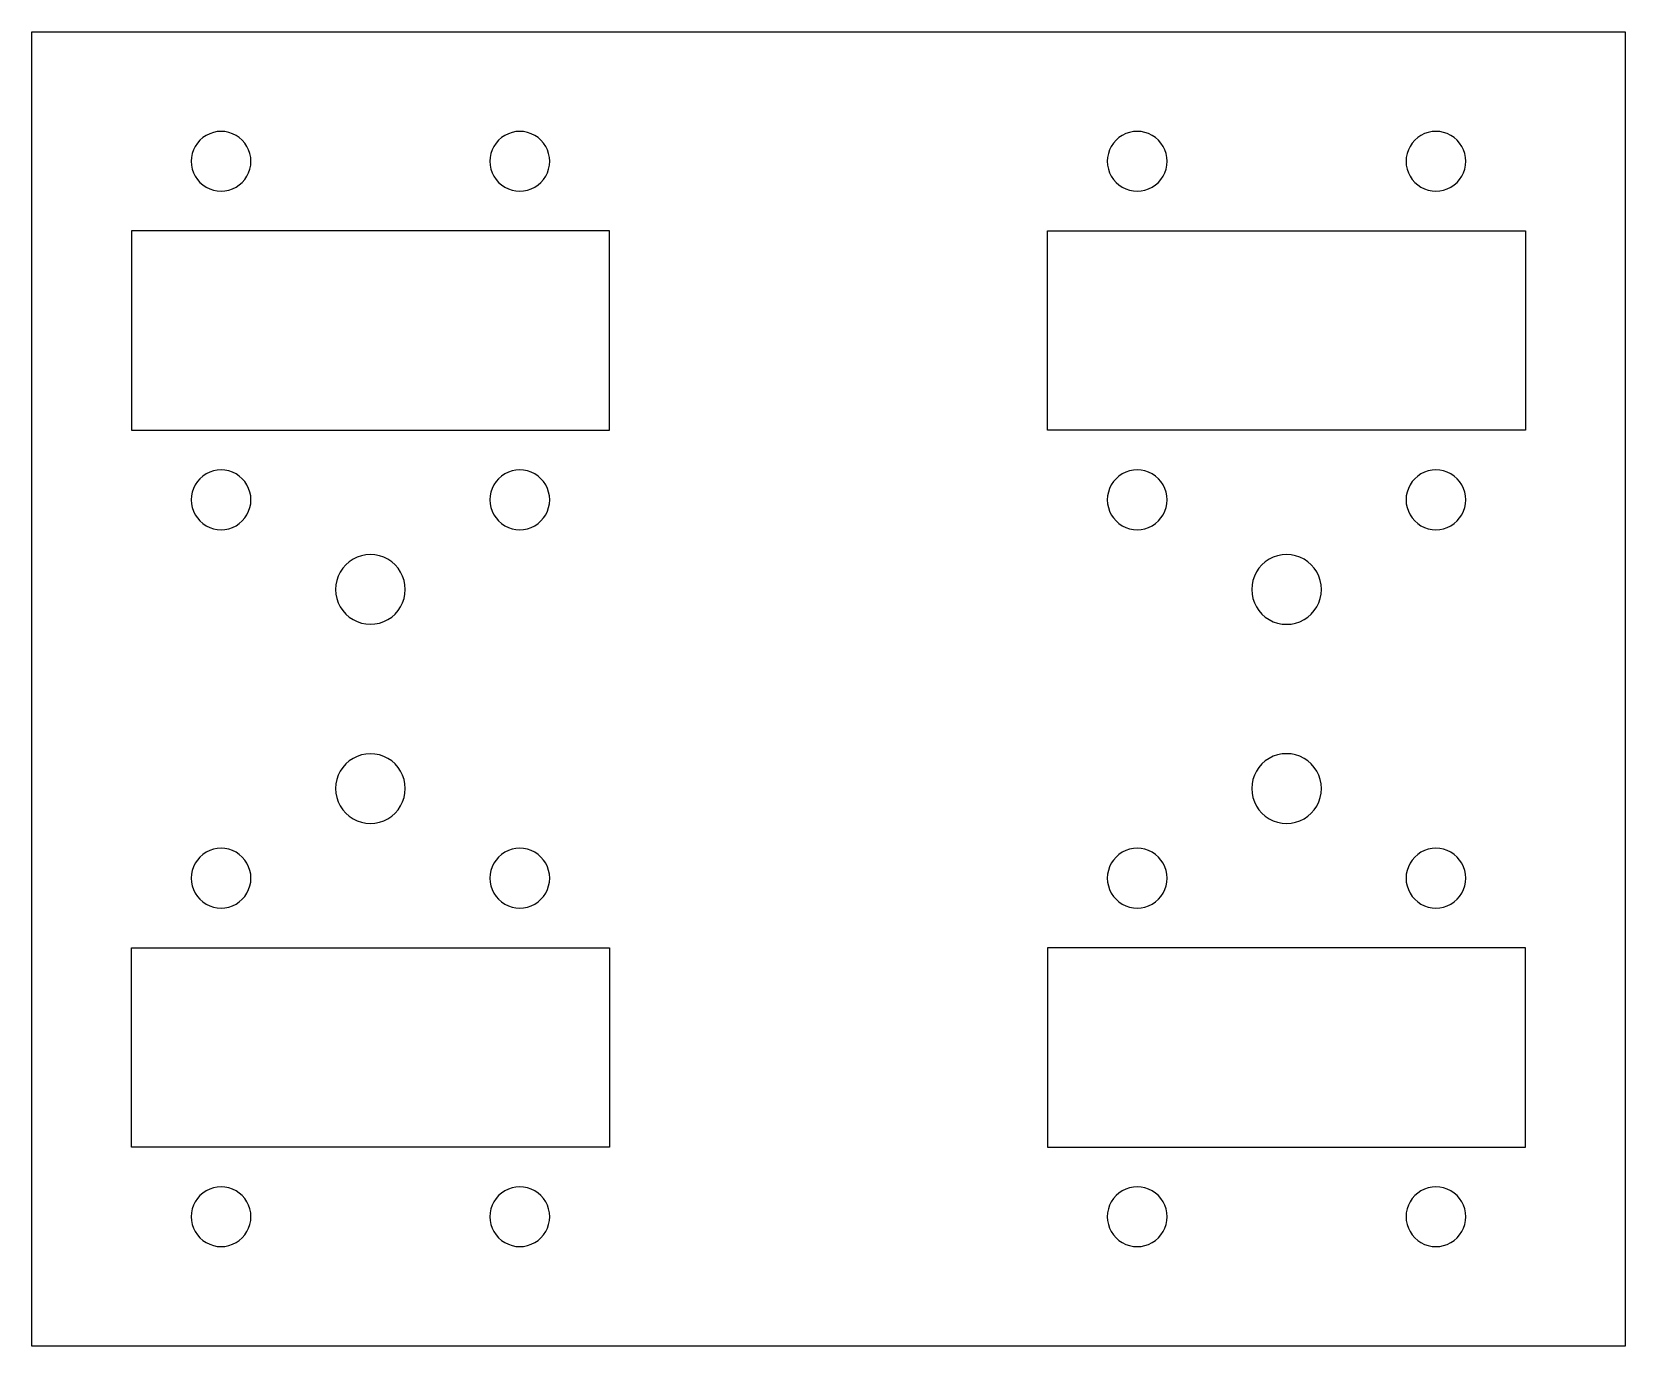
# Model space of a CAD drawing. Extents: x 89.8 to 169.8, y 109.7 to 175.7.
import ezdxf

# ---------------------------------------------------------------- set-up
doc = ezdxf.new("R2010")
doc.units = 0
doc.layers.add('Layer_1', color=7, linetype='CONTINUOUS')

msp = doc.modelspace()

# ---------------------------------------------------------------- linework, layer by layer
at = {"layer": 'Layer_1', "color": 7}
for p, q in [((89.822223, 109.72381), (89.822223, 175.723808)), ((89.822223, 175.723808), (169.822224, 175.723808)), ((169.822224, 175.723808), (169.822224, 109.72381)), ((169.822224, 109.72381), (89.822223, 109.72381)), ((169.822224, 109.72381), (169.822224, 109.72381))]:
    msp.add_line(p, q, dxfattribs=at)
at = {"layer": 'Layer_1', "color": 5}
for p, q in [((100.822223, 169.22381), (100.822223, 169.22381)), ((115.822223, 169.22381), (115.822223, 169.22381)), ((146.822222, 169.22381), (146.822222, 169.22381)), ((161.822223, 169.22381), (161.822223, 169.22381)), ((118.822224, 165.723808), (94.822223, 165.723808)), ((94.822223, 165.723808), (94.822223, 155.723809)), ((118.822224, 155.723809), (118.822224, 165.723808)), ((118.822224, 165.723808), (118.822224, 165.723808)), ((140.822223, 155.723809), (140.822223, 165.723808)), ((140.822223, 165.723808), (164.822223, 165.723808)), ((164.822223, 165.723808), (164.822223, 155.723809)), ((94.822223, 155.723809), (118.822224, 155.723809)), ((164.822223, 155.723809), (140.822223, 155.723809)), ((140.822223, 155.723809), (140.822223, 155.723809)), ((100.822223, 152.22381), (100.822223, 152.22381)), ((115.822223, 152.22381), (115.822223, 152.22381)), ((146.822222, 152.22381), (146.822222, 152.22381)), ((161.822223, 152.22381), (161.822223, 152.22381)), ((108.572223, 147.723808), (108.572223, 147.723808)), ((154.572222, 147.723808), (154.572222, 147.723808)), ((108.572223, 137.723808), (108.572223, 137.723808)), ((154.572222, 137.723808), (154.572222, 137.723808)), ((100.822223, 133.223808), (100.822223, 133.223808)), ((115.822223, 133.223808), (115.822223, 133.223808)), ((146.822222, 133.223808), (146.822222, 133.223808)), ((161.822223, 133.223808), (161.822223, 133.223808)), ((94.822223, 119.723819), (94.822223, 129.72381)), ((94.822223, 129.72381), (118.822224, 129.72381)), ((118.822224, 129.72381), (118.822224, 119.723819)), ((140.822223, 129.72381), (140.822223, 119.723819)), ((164.822223, 129.72381), (140.822223, 129.72381)), ((140.822223, 129.72381), (140.822223, 129.72381)), ((164.822223, 119.723819), (164.822223, 129.72381)), ((118.822224, 119.723819), (94.822223, 119.723819)), ((118.822224, 119.723819), (118.822224, 119.723819)), ((140.822223, 119.723819), (164.822223, 119.723819)), ((100.822223, 116.223811), (100.822223, 116.223811)), ((115.822223, 116.223811), (115.822223, 116.223811)), ((146.822222, 116.223811), (146.822222, 116.223811)), ((161.822223, 116.223811), (161.822223, 116.223811))]:
    msp.add_line(p, q, dxfattribs=at)
for points in [[(98.572035, 170.52339), (98.107838, 170.255296), (97.821991, 169.759863), (97.822223, 169.22381)], [(100.072411, 170.52339), (99.608214, 170.791484), (99.036232, 170.791484), (98.572035, 170.52339)], [(100.822223, 169.22381), (100.822456, 169.759863), (100.536608, 170.255296), (100.072411, 170.52339)], [(113.572035, 170.52339), (113.107838, 170.255296), (112.821991, 169.759863), (112.822223, 169.22381)], [(115.072411, 170.52339), (114.608214, 170.791484), (114.036232, 170.791484), (113.572035, 170.52339)], [(115.822223, 169.22381), (115.822456, 169.759863), (115.536608, 170.255296), (115.072411, 170.52339)], [(144.571957, 170.523615), (144.10772, 170.255461), (143.821894, 169.759927), (143.822222, 169.22381)], [(146.072488, 170.523615), (145.608251, 170.791769), (145.036193, 170.791769), (144.571957, 170.523615)], [(146.822222, 169.22381), (146.822551, 169.759927), (146.536725, 170.255461), (146.072488, 170.523615)], [(159.571958, 170.523615), (159.107721, 170.255461), (158.821895, 169.759927), (158.822223, 169.22381)], [(161.072489, 170.523615), (160.608252, 170.791769), (160.036194, 170.791769), (159.571958, 170.523615)], [(161.822223, 169.22381), (161.822552, 169.759927), (161.536726, 170.255461), (161.072489, 170.523615)], [(97.822223, 169.22381), (97.821991, 168.687757), (98.107838, 168.192323), (98.572035, 167.924229)], [(100.072411, 167.924229), (100.536608, 168.192323), (100.822456, 168.687757), (100.822223, 169.22381)], [(112.822223, 169.22381), (112.821991, 168.687757), (113.107838, 168.192323), (113.572035, 167.924229)], [(115.072411, 167.924229), (115.536608, 168.192323), (115.822456, 168.687757), (115.822223, 169.22381)], [(143.822222, 169.22381), (143.821894, 168.687692), (144.10772, 168.192159), (144.571957, 167.924005)], [(146.072488, 167.924005), (146.536725, 168.192159), (146.822551, 168.687692), (146.822222, 169.22381)], [(158.822223, 169.22381), (158.821895, 168.687692), (159.107721, 168.192159), (159.571958, 167.924005)], [(161.072489, 167.924005), (161.536726, 168.192159), (161.822552, 168.687692), (161.822223, 169.22381)], [(98.572035, 167.924229), (99.036232, 167.656136), (99.608214, 167.656136), (100.072411, 167.924229)], [(113.572035, 167.924229), (114.036232, 167.656136), (114.608214, 167.656136), (115.072411, 167.924229)], [(144.571957, 167.924005), (145.036193, 167.655851), (145.608251, 167.655851), (146.072488, 167.924005)], [(159.571958, 167.924005), (160.036194, 167.655851), (160.608252, 167.655851), (161.072489, 167.924005)], [(100.072411, 153.52339), (99.608214, 153.791484), (99.036232, 153.791484), (98.572035, 153.52339)], [(115.072411, 153.52339), (114.608214, 153.791484), (114.036232, 153.791484), (113.572035, 153.52339)], [(146.072488, 153.523615), (145.608251, 153.791769), (145.036193, 153.791769), (144.571957, 153.523615)], [(161.072489, 153.523615), (160.608252, 153.791769), (160.036194, 153.791769), (159.571958, 153.523615)], [(98.572035, 153.52339), (98.107838, 153.255297), (97.821991, 152.759863), (97.822223, 152.22381)], [(100.822223, 152.22381), (100.822456, 152.759863), (100.536608, 153.255297), (100.072411, 153.52339)], [(113.572035, 153.52339), (113.107838, 153.255297), (112.821991, 152.759863), (112.822223, 152.22381)], [(115.822223, 152.22381), (115.822456, 152.759863), (115.536608, 153.255297), (115.072411, 153.52339)], [(144.571957, 153.523615), (144.10772, 153.255461), (143.821894, 152.759927), (143.822222, 152.22381)], [(146.822222, 152.22381), (146.822551, 152.759927), (146.536725, 153.255461), (146.072488, 153.523615)], [(159.571958, 153.523615), (159.107721, 153.255461), (158.821895, 152.759927), (158.822223, 152.22381)], [(161.822223, 152.22381), (161.822552, 152.759927), (161.536726, 153.255461), (161.072489, 153.523615)], [(97.822223, 152.22381), (97.821991, 151.687757), (98.107838, 151.192323), (98.572035, 150.92423)], [(100.072411, 150.92423), (100.536608, 151.192323), (100.822456, 151.687757), (100.822223, 152.22381)], [(112.822223, 152.22381), (112.821991, 151.687757), (113.107838, 151.192323), (113.572035, 150.92423)], [(115.072411, 150.92423), (115.536608, 151.192323), (115.822456, 151.687757), (115.822223, 152.22381)], [(143.822222, 152.22381), (143.821894, 151.687693), (144.10772, 151.192159), (144.571957, 150.924005)], [(146.072488, 150.924005), (146.536725, 151.192159), (146.822551, 151.687693), (146.822222, 152.22381)], [(158.822223, 152.22381), (158.821895, 151.687693), (159.107721, 151.192159), (159.571958, 150.924005)], [(161.072489, 150.924005), (161.536726, 151.192159), (161.822552, 151.687693), (161.822223, 152.22381)], [(98.572035, 150.92423), (99.036232, 150.656136), (99.608214, 150.656136), (100.072411, 150.92423)], [(113.572035, 150.92423), (114.036232, 150.656136), (114.608214, 150.656136), (115.072411, 150.92423)], [(144.571957, 150.924005), (145.036193, 150.655851), (145.608251, 150.655851), (146.072488, 150.924005)], [(159.571958, 150.924005), (160.036194, 150.655851), (160.608252, 150.655851), (161.072489, 150.924005)], [(105.947223, 149.239352), (105.405771, 148.926745), (105.072223, 148.349023), (105.072223, 147.723808)], [(107.697223, 149.239352), (107.155771, 149.55196), (106.488675, 149.55196), (105.947223, 149.239352)], [(108.572223, 147.723808), (108.572223, 148.349023), (108.238675, 148.926745), (107.697223, 149.239352)], [(151.946769, 149.240662), (151.405087, 148.927705), (151.071662, 148.349397), (151.072223, 147.723808)], [(153.697676, 149.240662), (153.155994, 149.553618), (152.488452, 149.553618), (151.946769, 149.240662)], [(154.572222, 147.723808), (154.572784, 148.349397), (154.239359, 148.927705), (153.697676, 149.240662)], [(105.072223, 147.723808), (105.072223, 147.098593), (105.405771, 146.520871), (105.947223, 146.208263)], [(107.697223, 146.208263), (108.238675, 146.520871), (108.572223, 147.098593), (108.572223, 147.723808)], [(151.072223, 147.723808), (151.071662, 147.098219), (151.405087, 146.51991), (151.946769, 146.206954)], [(153.697676, 146.206954), (154.239359, 146.51991), (154.572784, 147.098219), (154.572222, 147.723808)], [(105.947223, 146.208263), (106.488675, 145.895656), (107.155771, 145.895656), (107.697223, 146.208263)], [(151.946769, 146.206954), (152.488452, 145.893997), (153.155994, 145.893997), (153.697676, 146.206954)], [(105.947223, 139.239352), (105.405771, 138.926745), (105.072223, 138.349023), (105.072223, 137.723808)], [(107.697223, 139.239352), (107.155771, 139.55196), (106.488675, 139.55196), (105.947223, 139.239352)], [(108.572223, 137.723808), (108.572223, 138.349023), (108.238675, 138.926745), (107.697223, 139.239352)], [(151.946769, 139.240662), (151.405087, 138.927705), (151.071662, 138.349397), (151.072223, 137.723808)], [(153.697676, 139.240662), (153.155994, 139.553619), (152.488452, 139.553619), (151.946769, 139.240662)], [(154.572222, 137.723808), (154.572784, 138.349397), (154.239359, 138.927705), (153.697676, 139.240662)], [(105.072223, 137.723808), (105.072223, 137.098593), (105.405771, 136.520871), (105.947223, 136.208263)], [(107.697223, 136.208263), (108.238675, 136.520871), (108.572223, 137.098593), (108.572223, 137.723808)], [(151.072223, 137.723808), (151.071662, 137.098219), (151.405087, 136.519911), (151.946769, 136.206954)], [(153.697676, 136.206954), (154.239359, 136.519911), (154.572784, 137.098219), (154.572222, 137.723808)], [(105.947223, 136.208263), (106.488675, 135.895656), (107.155771, 135.895656), (107.697223, 136.208263)], [(151.946769, 136.206954), (152.488452, 135.893997), (153.155994, 135.893997), (153.697676, 136.206954)], [(98.572035, 134.523389), (98.107838, 134.255295), (97.821991, 133.759862), (97.822223, 133.223808)], [(100.072411, 134.523389), (99.608214, 134.791483), (99.036232, 134.791483), (98.572035, 134.523389)], [(100.822223, 133.223808), (100.822456, 133.759862), (100.536608, 134.255295), (100.072411, 134.523389)], [(113.572035, 134.523389), (113.107838, 134.255295), (112.821991, 133.759862), (112.822223, 133.223808)], [(115.072411, 134.523389), (114.608214, 134.791483), (114.036232, 134.791483), (113.572035, 134.523389)], [(115.822223, 133.223808), (115.822456, 133.759862), (115.536608, 134.255295), (115.072411, 134.523389)], [(144.571957, 134.523613), (144.10772, 134.25546), (143.821894, 133.759926), (143.822222, 133.223808)], [(146.072488, 134.523613), (145.608251, 134.791767), (145.036193, 134.791767), (144.571957, 134.523613)], [(146.822222, 133.223808), (146.822551, 133.759926), (146.536725, 134.25546), (146.072488, 134.523613)], [(159.571958, 134.523613), (159.107721, 134.25546), (158.821895, 133.759926), (158.822223, 133.223808)], [(161.072489, 134.523613), (160.608252, 134.791767), (160.036194, 134.791767), (159.571958, 134.523613)], [(161.822223, 133.223808), (161.822552, 133.759926), (161.536726, 134.25546), (161.072489, 134.523613)], [(97.822223, 133.223808), (97.821991, 132.687755), (98.107838, 132.192322), (98.572035, 131.924228)], [(100.072411, 131.924228), (100.536608, 132.192322), (100.822456, 132.687755), (100.822223, 133.223808)], [(112.822223, 133.223808), (112.821991, 132.687755), (113.107838, 132.192322), (113.572035, 131.924228)], [(115.072411, 131.924228), (115.536608, 132.192322), (115.822456, 132.687755), (115.822223, 133.223808)], [(143.822222, 133.223808), (143.821894, 132.687691), (144.10772, 132.192157), (144.571957, 131.924004)], [(146.072488, 131.924004), (146.536725, 132.192157), (146.822551, 132.687691), (146.822222, 133.223808)], [(158.822223, 133.223808), (158.821895, 132.687691), (159.107721, 132.192157), (159.571958, 131.924004)], [(161.072489, 131.924004), (161.536726, 132.192157), (161.822552, 132.687691), (161.822223, 133.223808)], [(98.572035, 131.924228), (99.036232, 131.656134), (99.608214, 131.656134), (100.072411, 131.924228)], [(113.572035, 131.924228), (114.036232, 131.656134), (114.608214, 131.656134), (115.072411, 131.924228)], [(144.571957, 131.924004), (145.036193, 131.65585), (145.608251, 131.65585), (146.072488, 131.924004)], [(159.571958, 131.924004), (160.036194, 131.65585), (160.608252, 131.65585), (161.072489, 131.924004)], [(100.072411, 117.523392), (99.608214, 117.791486), (99.036232, 117.791486), (98.572035, 117.523392)], [(115.072411, 117.523392), (114.608214, 117.791486), (114.036232, 117.791486), (113.572035, 117.523392)], [(146.072488, 117.523616), (145.608251, 117.79177), (145.036193, 117.79177), (144.571957, 117.523616)], [(161.072489, 117.523616), (160.608252, 117.79177), (160.036194, 117.79177), (159.571958, 117.523616)], [(98.572035, 117.523392), (98.107838, 117.255298), (97.821991, 116.759865), (97.822223, 116.223811)], [(100.822223, 116.223811), (100.822456, 116.759865), (100.536608, 117.255298), (100.072411, 117.523392)], [(113.572035, 117.523392), (113.107838, 117.255298), (112.821991, 116.759865), (112.822223, 116.223811)], [(115.822223, 116.223811), (115.822456, 116.759865), (115.536608, 117.255298), (115.072411, 117.523392)], [(144.571957, 117.523616), (144.10772, 117.255463), (143.821894, 116.759929), (143.822222, 116.223811)], [(146.822222, 116.223811), (146.822551, 116.759929), (146.536725, 117.255463), (146.072488, 117.523616)], [(159.571958, 117.523616), (159.107721, 117.255463), (158.821895, 116.759929), (158.822223, 116.223811)], [(161.822223, 116.223811), (161.822552, 116.759929), (161.536726, 117.255463), (161.072489, 117.523616)], [(97.822223, 116.223811), (97.821991, 115.687758), (98.107838, 115.192325), (98.572035, 114.924231)], [(100.072411, 114.924231), (100.536608, 115.192325), (100.822456, 115.687758), (100.822223, 116.223811)], [(112.822223, 116.223811), (112.821991, 115.687758), (113.107838, 115.192325), (113.572035, 114.924231)], [(115.072411, 114.924231), (115.536608, 115.192325), (115.822456, 115.687758), (115.822223, 116.223811)], [(143.822222, 116.223811), (143.821894, 115.687694), (144.10772, 115.19216), (144.571957, 114.924006)], [(146.072488, 114.924006), (146.536725, 115.19216), (146.822551, 115.687694), (146.822222, 116.223811)], [(158.822223, 116.223811), (158.821895, 115.687694), (159.107721, 115.19216), (159.571958, 114.924006)], [(161.072489, 114.924006), (161.536726, 115.19216), (161.822552, 115.687694), (161.822223, 116.223811)], [(98.572035, 114.924231), (99.036232, 114.656137), (99.608214, 114.656137), (100.072411, 114.924231)], [(113.572035, 114.924231), (114.036232, 114.656137), (114.608214, 114.656137), (115.072411, 114.924231)], [(144.571957, 114.924006), (145.036193, 114.655853), (145.608251, 114.655853), (146.072488, 114.924006)], [(159.571958, 114.924006), (160.036194, 114.655853), (160.608252, 114.655853), (161.072489, 114.924006)]]:
    msp.add_open_spline(points, degree=3, dxfattribs=at)

doc.saveas('drawing.dxf')
